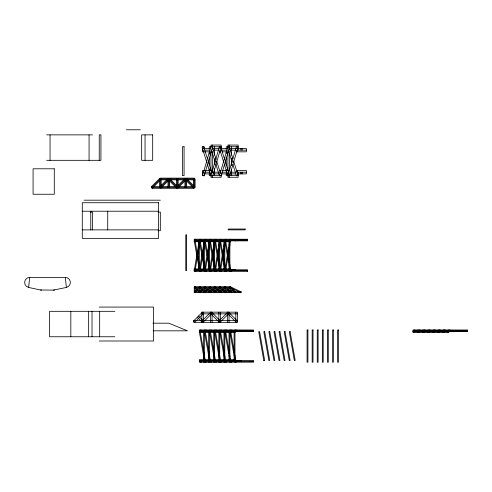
<?xml version="1.0" encoding="UTF-8"?>
<svg xmlns="http://www.w3.org/2000/svg" width="492" height="492" viewBox="0 0 492 492"><rect width="100%" height="100%" fill="white"/><g stroke="black" fill="none" stroke-linecap="round" stroke-linejoin="round"><path stroke-width="0.74" d="M194.254 270.594L194.254 269.745L194.254 270.594L235.545 270.594L235.545 269.745L195.017 269.745M198.713 240.908L198.707 241.757L199.389 241.757L199.389 240.908L194.961 240.902M204.444 331.676L204.444 332.524L199.346 332.518L199.346 329.972L200.195 329.972L200.195 330.821L199.346 330.821L236.652 330.802L236.652 331.651M200.195 361.362L200.195 362.21L199.346 362.21L199.346 359.664L204.444 359.658L204.444 360.507L199.346 360.513L200.877 360.513M200.053 240.902L203.799 240.908L203.799 241.757L204.481 241.757L199.986 241.75M205.146 240.902L208.891 240.908L208.891 241.757L209.574 241.757L205.078 241.75M205.164 331.669L208.817 331.676L208.817 332.524L209.537 332.524L209.537 331.676M213.977 240.908L213.977 241.757L214.66 241.757L214.66 240.908L210.232 240.902M214.629 332.524L214.629 331.676M215.324 240.902L219.069 240.908L219.069 241.757L219.752 241.757L215.256 241.75M210.244 332.518L219.715 332.524L219.715 331.676M220.41 240.902L224.161 240.908L224.155 241.757L224.838 241.757L220.342 241.75M220.434 331.669L224.088 331.676L224.088 332.524L224.807 332.524L224.807 331.676M229.247 240.908L229.247 241.757L229.93 241.757L229.93 240.908L225.502 240.902M229.893 332.524L229.893 331.676M231.56 270.612L231.56 269.764M225.514 332.518L234.985 332.524L234.985 331.676M236.652 361.38L236.652 360.531L199.346 360.513M247.587 270.637L247.587 269.788L230.828 269.776M413.833 332.518L413.114 332.518L413.114 329.972L413.963 329.972L413.963 330.821L413.114 330.821L413.114 331.669L418.926 331.669M417.499 331.676L417.493 332.524L418.926 332.518M418.212 332.524L418.206 331.669L424.012 331.669M422.585 331.676L422.585 332.524L424.012 332.518M423.304 332.524L423.292 331.669L429.104 331.669M427.677 331.676L427.677 332.524L429.104 332.518M428.397 332.524L428.384 331.669L434.196 331.669M432.763 331.676L432.763 332.524L434.196 332.518M433.483 332.524L433.477 331.669L439.282 331.669M437.855 331.676L437.855 332.524L439.282 332.518M438.575 332.524L438.563 331.669L444.374 331.669M442.948 331.676L442.941 332.524L444.374 332.518M443.661 332.524L443.655 331.669L455.18 331.669L455.18 330.821L467.394 330.759L467.4 331.608L448.286 331.633M448.034 331.676L448.034 332.524L448.753 332.524L448.753 331.676M230.73 271.443L230.73 270.594L231.019 271.455L230.736 270.606L247.587 270.551L247.587 271.399L194.254 271.443L194.254 269.745M236.117 361.374L235.816 362.223L235.816 361.374L253.632 361.319L253.626 362.167L230.84 362.21L230.84 361.362M247.31 270.551L247.587 271.399M28.622 287.445L29.686 277.377L65.313 277.377L66.383 287.445L53.437 290.102L40.498 289.991L28.622 287.445A5.092 5.092 0 0 1 29.686 277.377M160.324 178.977L151.844 187.464L195.103 187.464L195.103 178.977L159.476 178.977L159.476 187.464M169.408 179.58L160.921 188.061L159.722 186.862L168.209 178.381L177.889 188.061L186.37 179.58M176.69 186.862L185.17 178.381L194.254 187.464M232.851 289.081L229.881 292.051L230.484 292.648L233.454 289.683M210.521 147.151L212.15 146.641L216.185 159.586M219.008 147.151L220.631 146.641L224.672 159.586M212.655 175.404L211.031 175.908L207.44 164.402M221.136 175.404L219.512 175.908L215.693 163.688M229.616 175.404L227.993 175.908L224.401 164.402M209.53 240.969L210.367 240.84L215.459 269.69L214.623 269.819L209.789 242.451M224.801 240.969L225.637 240.84L230.723 269.69L229.887 269.819L225.059 242.451M219.709 331.737L220.545 331.602L225.637 360.458L224.801 360.587L219.709 331.737L220.545 331.602M263.823 360.587L264.659 360.458L259.567 331.602L258.731 331.737L263.823 360.587L264.659 360.458M230.73 240.902L230.73 239.204L231.019 240.047L247.587 240.096L247.587 239.247L194.254 239.204L194.254 240.902L247.587 240.859L247.587 240.01L194.254 240.053M247.587 239.247L247.587 240.096M230.736 239.198L231.019 240.047M235.816 329.96L253.626 330.015L253.632 330.864L235.816 330.808L236.117 329.96L236.117 330.808L235.816 329.96L230.84 329.972L230.84 330.821L234.647 330.821M467.099 330.015L467.099 330.864M232.987 330.784L234.512 330.784M234.973 330.821L253.626 330.759L253.626 331.608L235.281 331.633M414.645 330.821L413.114 330.821L450.42 330.802L450.42 331.651L413.114 331.669L413.833 331.669M416.939 330.821L418.464 330.815M421.527 330.815L423.052 330.808M426.878 330.808L429.934 330.802M432.228 330.802L433.759 330.802M436.816 330.796L438.341 330.796M442.167 330.79L445.223 330.784M446.754 330.784L449.048 330.784M204.697 331.663L206.228 331.663M219.992 331.645L221.517 331.645M413.114 331.669L414.645 331.669M417.702 331.663L419.996 331.663M423.052 331.657L424.584 331.657M428.409 331.651L429.934 331.651M432.991 331.651L435.285 331.645M438.347 331.645L439.873 331.639M443.698 331.639L445.223 331.633M126.395 129.777L140.38 129.777M46.654 134.87L92.459 134.87M202.489 146.745L204.186 146.745L204.186 148.443M221.154 146.745L209.278 146.745L209.278 149.021M238.116 146.745L226.24 146.745L226.24 149.021M210.804 148.443L202.489 148.443L202.489 151.831L212.667 151.831M212.31 148.443L219.241 148.443M221.382 148.443L227.427 148.443M229.69 148.443L236.664 148.443M237.581 148.443L246.351 148.443L246.351 151.831L236.418 151.831L236.418 150.7M202.489 150.134L203.337 150.134M204.733 150.134L210.047 150.134M213.067 150.134L218.485 150.134M221.382 150.134L227.427 150.134M229.69 150.134L235.736 150.134M236.984 150.134L246.351 150.134M219.457 151.831L220.951 151.831M222.15 151.831L229.635 151.831M46.654 160.318L100.928 160.318L100.946 134.87L99.261 134.87L99.249 160.318M212.667 170.496L202.489 170.496L202.489 175.583L204.186 175.583M219.457 170.496L220.951 170.496M222.452 170.496L229.635 170.496M202.489 172.194L210.047 172.194M211.56 172.194L218.485 172.194M219.457 172.194L220.951 172.194M222.138 172.194L227.427 172.194M230.447 172.194L235.736 172.194M237.249 172.194L246.351 172.194M204.094 173.891L210.804 173.891M213.067 173.891L219.241 173.891M221.382 173.891L227.427 173.891M229.69 173.891L235.908 173.891M237.249 173.891L246.351 173.891L246.351 170.496L236.418 170.496L236.418 172.194M238.116 175.583L226.24 175.583L226.24 173.307M160.324 179.826L194.254 179.826M194.254 186.616L151.844 186.616L151.844 188.307L194.254 188.307L194.254 178.129L160.324 178.129L160.324 187.464L169.408 178.381L177.889 186.862M83.978 200.189L160.324 200.189M82.281 211.216L158.627 211.216M90.337 212.064L92.459 212.064L92.459 229.979M158.043 212.064L160.324 212.064L160.324 230.723L158.043 230.723M82.281 229.875L158.627 229.875M194.9 240.902L194.217 240.902L194.217 241.75L199.389 241.757M203.799 240.908L204.481 240.908M208.891 240.908L209.574 240.908M219.069 240.908L219.752 240.908M224.161 240.908L224.838 240.908M199.986 268.896L204.481 268.896L204.481 269.745M205.078 268.896L209.574 268.896L209.574 269.745M210.164 268.896L214.66 268.896L214.66 269.745M215.324 268.896L219.752 268.896L219.752 269.745M220.342 268.896L224.838 268.896L224.838 269.745M225.434 268.896L229.93 268.896L229.93 269.745M194.961 269.745L198.713 269.745L198.707 268.896M200.053 269.745L203.799 269.745L203.799 268.896M194.9 269.745L194.217 269.745L194.217 268.896L199.389 268.896L199.389 269.745M194.254 287.562L230.73 287.562M194.254 291.799L241.135 291.799L241.135 292.648L194.254 292.648L194.254 286.713L230.73 286.713L230.73 292.648M99.249 307.07L153.535 307.07L153.535 340.999L99.249 340.999M114.796 311.313L49.624 311.313L49.624 336.762L114.796 336.762M201.892 313.859L237.519 313.859M237.519 320.643L193.657 320.643L193.657 322.34L237.519 322.34L237.519 312.162L201.892 312.162L201.892 322.34M152.889 323.189L168.805 323.189L187.47 330.821L153.061 330.821M204.112 330.821L200.299 330.821L200.299 329.972L205.281 329.972L205.281 330.821L204.432 330.821L204.432 329.972M209.198 330.821L205.392 330.821L205.392 329.972L210.373 329.972L210.373 330.821L209.524 330.821L209.524 329.972M213.534 330.821L210.484 330.821L210.484 329.972L215.465 329.972L215.465 330.821L214.617 330.821L214.617 329.972M219.377 330.821L215.57 330.821L215.57 329.972L220.551 329.972L220.551 330.821L219.703 330.821L219.703 329.972M224.469 330.821L220.662 330.821L220.662 329.972L225.643 329.972L225.643 330.821L224.795 330.821L224.795 329.972M229.561 330.821L225.748 330.821L225.748 329.972L230.73 329.972L230.73 330.821L229.881 330.821L229.881 329.972M450.254 330.821L455.18 330.821M199.346 331.669L241.412 331.669L241.412 330.821M199.346 332.518L200.066 332.518M204.444 332.524L203.725 332.524L203.725 331.676L200.078 331.669M215.336 332.518L213.903 332.524L213.909 331.676L210.256 331.669M219.715 332.524L218.995 332.524L218.995 331.676L215.348 331.669M230.607 332.518L229.174 332.524L229.174 331.676L225.527 331.669M234.985 332.524L234.266 332.524L234.266 331.676L230.613 331.669M205.158 359.664L214.629 359.658L214.629 360.507L210.256 360.513M215.336 359.664L219.715 359.658L219.715 360.507L215.348 360.513M220.422 359.664L229.893 359.658L229.893 360.507L225.527 360.513M230.607 359.664L234.985 359.658L234.985 360.507L230.613 360.513M205.164 360.513L209.537 360.507L209.537 359.658M220.434 360.513L224.807 360.507L224.807 359.658M235.354 360.513L241.412 360.513L241.412 361.362L199.346 361.362M210.164 241.75L214.66 241.757M225.434 241.75L229.93 241.757M197.304 270.594L198.829 270.6M202.636 270.6L204.162 270.6M212.544 270.606L214.063 270.612M217.876 270.612L219.401 270.612M227.778 270.618L229.303 270.625M235.397 270.625L247.587 270.551M413.114 332.518L448.753 332.524M220.422 332.518L224.807 332.524M205.158 332.518L209.537 332.524M204.697 360.519L206.228 360.519M219.992 360.538L221.517 360.538M235.281 360.55L253.626 360.574L253.626 361.423L249.807 361.417M232.987 361.399L234.512 361.399M230.736 240.047L245.047 240.09M467.4 330.015L448.741 329.972L448.741 330.821L467.4 330.864M185.17 179.58L193.657 188.061L194.857 186.862L186.37 178.381L176.69 188.061L168.209 179.58M198.497 316.048L203.583 321.141L202.384 322.34L197.298 317.248M232.931 158.867L229.112 146.641L227.488 147.151L227.937 148.584M233.608 161.019L238.097 175.404L236.48 175.908L232.888 164.402M228.393 150.023L232.206 162.249M225.127 161.019L228.94 173.245M219.906 150.023L223.725 162.249M216.64 161.019L220.459 173.245M211.425 150.023L215.244 162.249M207.483 158.867L203.663 146.641L202.04 147.151L206.991 162.963M208.159 161.019L211.972 173.245M220.545 240.834L222.765 253.417M223.024 254.893L225.508 268.952M219.973 242.451L222.322 255.766M222.581 257.242L224.801 269.819M215.459 240.834L220.287 268.208M214.623 240.969L217.23 255.766M217.489 257.242L219.709 269.819M205.275 240.834L207.495 253.417M207.759 254.893L210.238 268.952M204.574 241.707L207.052 255.766M207.44 257.986L209.53 269.819M205.016 268.208L200.189 240.834L199.352 240.969L204.438 269.819M234.266 359.658L234.266 360.507M231.56 240.035L231.56 240.883M229.247 268.896L229.247 269.745M229.174 359.658L229.174 360.507M224.155 268.896L224.161 269.745M224.088 359.658L224.088 360.507M219.069 268.896L219.069 269.745M218.995 359.658L218.995 360.507M213.977 268.896L213.977 269.745M213.903 359.658L213.909 360.507M208.891 268.896L208.891 269.745M208.817 359.658L208.817 360.507M203.725 359.658L203.725 360.507M454.799 330.821L454.799 331.669M445.389 329.972L445.389 330.821M440.297 329.972L440.297 330.821M435.211 329.972L435.211 330.821M430.119 329.972L430.119 330.821M425.033 329.972L425.033 330.821M419.94 329.972L419.94 330.821M414.848 329.972L414.848 330.821M242.113 148.443L242.113 150.134M242.113 172.194L242.113 173.891M241.025 330.821L241.025 331.669M241.025 360.513L241.025 361.362M240.914 148.443L240.914 150.134M240.914 172.194L240.914 173.891M238.116 150.134L238.116 145.048L227.937 145.048L227.937 148.443M238.116 172.194L238.116 177.28L227.937 177.28L227.937 174.07M237.624 150.134L237.624 151.831M237.624 170.496L237.624 172.194M235.822 312.162L235.822 322.34M235.822 361.362L235.822 362.21M235.545 240.053L235.545 240.902M235.164 240.053L235.164 240.902M235.164 269.745L235.164 270.594M234.973 329.972L234.973 358.373M234.973 361.362L234.973 362.21M234.124 332.278L234.124 352.998M234.124 354.535L234.124 359.904M231.621 329.972L231.621 330.821M231.621 361.362L231.621 362.21M231.332 146.745L231.332 155.091M231.332 158.129L231.332 165.718M231.332 169.512L231.332 175.583M230.73 361.362L230.73 362.21L225.748 362.21L225.748 361.362M229.881 239.204L229.881 240.902M229.881 244.579L229.881 266.067M229.881 267.605L229.881 269.142M229.881 270.594L229.881 271.443M229.881 286.713L229.881 292.648M229.881 332.278L229.881 356.835M229.881 358.373L229.881 359.904M229.881 361.362L229.881 362.21M229.635 146.745L229.635 149.021M229.635 153.572L229.635 170.275M229.635 174.07L229.635 175.583M229.137 145.048L229.137 146.745M229.137 175.583L229.137 177.28M229.032 241.51L229.032 245.348M229.032 246.879L229.032 262.999M229.032 264.536L229.032 269.142M229.032 312.162L229.032 322.34M229.032 332.278L229.032 353.766M229.032 355.304L229.032 359.904M228.436 150.134L228.436 151.831M228.436 170.496L228.436 172.194M227.937 152.059L227.937 170.275M227.341 312.162L227.341 322.34M226.529 329.972L226.529 330.821M226.529 361.362L226.529 362.21M226.369 239.204L226.369 240.053M226.369 270.594L226.369 271.443M226.24 152.059L226.24 153.572M226.24 157.372L226.24 165.718M226.24 169.512L226.24 171.032M225.643 239.204L225.613 240.053M225.613 270.594L225.643 271.443M225.643 286.713L225.643 292.648M225.643 361.362L225.643 362.21L220.662 362.21L220.662 361.362M224.795 239.204L224.795 240.053M224.795 243.042L224.795 266.836M224.795 270.594L224.795 271.443M224.795 286.713L224.795 292.648M224.795 332.278L224.795 357.604M224.795 361.362L224.795 362.21M223.946 241.51L223.946 246.879M223.946 249.186L223.946 261.467M223.946 262.999L223.946 269.142M223.946 332.278L223.946 352.229M223.946 353.766L223.946 362.21M221.443 329.972L221.443 330.821M221.443 361.362L221.443 362.21M221.283 239.204L221.283 240.053M221.283 270.594L221.283 271.443M221.154 148.443L221.154 145.048L210.97 145.048L210.97 146.745M220.551 286.713L220.551 292.648M220.551 312.162L220.551 322.34M220.551 361.362L220.551 362.21L215.57 362.21L215.57 361.362M219.703 239.204L219.703 240.053M219.703 243.042L219.703 267.605M219.703 270.594L219.703 271.443M219.703 286.713L219.703 292.648M219.703 332.278L219.703 358.373M219.703 360.673L219.703 362.21M219.457 174.457L219.457 175.583M218.854 241.51L218.854 246.117M218.854 248.417L218.854 262.23M218.854 263.767L218.854 269.142M218.854 312.162L218.854 322.34M218.854 332.278L218.854 352.998M218.854 354.535L218.854 362.21M216.351 329.972L216.351 330.821M216.351 361.362L216.351 362.21M216.191 239.204L216.191 240.053M216.191 270.594L216.191 271.443M215.435 239.204L215.465 240.053M215.435 270.594L215.465 271.443M215.465 286.713L215.465 292.648M215.465 361.362L215.465 362.21L210.484 362.21L210.484 361.362M214.617 239.204L214.617 240.053M214.617 244.579L214.617 266.067M214.617 267.605L214.617 269.142M214.617 270.594L214.617 271.443M214.617 286.713L214.617 292.648M214.617 332.278L214.617 356.835M214.617 358.373L214.617 362.21M214.364 146.745L214.364 155.091M214.364 158.885L214.364 164.199M214.364 168.756L214.364 175.583M213.768 241.51L213.768 248.417M213.768 249.954L213.768 260.698M213.768 262.23L213.768 269.142M213.768 332.278L213.768 350.698M213.768 352.229L213.768 362.21M212.667 146.745L212.667 149.021M212.667 152.815L212.667 171.628M212.175 145.048L212.175 146.745M212.175 175.583L212.175 177.28M212.07 312.162L212.07 322.34M211.468 150.7L211.468 151.831M211.468 170.496L211.468 172.194M211.259 329.972L211.259 330.821M211.259 361.362L211.259 362.21M211.099 239.204L211.099 240.053M211.099 270.594L211.099 271.443M210.97 152.059L210.97 171.032M210.97 175.583L210.97 177.28L221.154 177.28L221.154 175.583L209.278 175.583L209.278 173.307M210.348 239.204L210.373 240.053M210.348 270.594L210.373 271.443M210.373 286.713L210.373 292.648M210.373 312.162L210.373 322.34M210.373 361.362L210.373 362.21L205.392 362.21L205.392 361.362M209.524 239.204L209.524 240.053M209.524 243.042L209.524 266.836M209.524 270.594L209.524 271.443M209.524 286.713L209.524 292.648M209.524 332.278L209.524 357.604M209.524 360.673L209.524 362.21M209.278 152.059L209.278 154.334M209.278 158.129L209.278 164.961M209.278 168.756L209.278 171.032M208.676 241.51L208.676 246.879M208.676 249.186L208.676 261.467M208.676 262.999L208.676 269.142M208.676 332.278L208.676 352.229M208.676 353.766L208.676 362.21M206.173 329.972L206.173 330.821M206.173 361.362L206.173 362.21M206.013 239.204L206.013 240.053M206.013 270.594L206.013 271.443M205.281 286.713L205.281 292.648M205.281 361.362L205.281 362.21L200.299 362.21L200.299 361.362M204.432 239.204L204.432 240.053M204.432 243.042L204.432 267.605M204.432 270.594L204.432 271.443M204.432 286.713L204.432 292.648M204.432 332.278L204.432 358.373M204.432 360.673L204.432 362.21M203.583 241.51L203.583 246.117M203.583 247.648L203.583 262.23M203.583 263.767L203.583 269.142M203.583 312.162L203.583 322.34M203.583 332.278L203.583 352.998M203.583 354.535L203.583 362.21M201.08 329.972L201.08 330.821M201.08 361.362L201.08 362.21M200.921 239.204L200.921 240.053M200.921 270.594L200.921 271.443M200.164 239.204L200.195 240.053M200.195 270.594L200.164 271.443M200.195 286.713L200.195 292.648M199.346 239.204L199.346 240.053M199.346 243.811L199.346 266.067M199.346 267.605L199.346 269.142M199.346 270.594L199.346 271.443M199.346 286.713L199.346 292.648M198.497 241.51L198.497 248.417M198.497 249.954L198.497 260.698M198.497 262.23L198.497 269.142M195.834 239.204L195.834 240.053M195.834 270.594L195.834 271.443M195.078 239.204L195.103 240.053M195.103 269.745L195.103 271.443M195.103 286.713L195.103 292.648M193.405 178.977L193.405 187.464M186.622 178.977L186.622 187.464M185.773 178.977L185.773 187.464M184.924 178.977L184.924 187.464M178.135 178.977L178.135 187.464M177.292 178.977L177.292 187.464M176.443 178.977L176.443 187.464M169.654 178.977L169.654 187.464M168.805 178.977L168.805 187.464M167.957 178.977L167.957 187.464M161.173 178.977L161.173 187.464M145.054 134.87L145.054 160.318M107.73 211.216L107.73 229.875M99.673 311.313L99.673 336.762M92.035 311.313L92.035 336.762M90.762 211.216L90.762 229.875M89.064 134.87L89.064 160.318M88.646 311.313L88.646 336.762M70.83 311.313L70.83 336.762M50.049 134.87L50.049 160.318M54.507 289.991A5.092 5.092 0 0 1 53.437 290.102M41.562 290.102A5.092 5.092 0 0 1 40.498 289.991M65.313 277.377A5.092 5.092 0 0 1 66.383 287.445M199.352 239.985L194.26 270.526L195.096 270.661L200.189 240.127L199.352 239.985M204.438 239.985L199.352 270.526L200.189 270.661L205.275 240.127L204.438 239.985M209.53 239.985L204.438 270.526L205.275 270.661L210.367 240.127L209.53 239.985M214.623 239.985L209.53 270.526L210.367 270.661L215.459 240.127L214.623 239.985M219.709 239.985L214.623 270.526L215.459 270.661L220.545 240.127L219.709 239.985M224.801 239.985L219.709 270.526L220.545 270.661L225.637 240.127L224.801 239.985M229.887 239.985L224.801 270.526L225.637 270.661L230.723 240.127L229.887 239.985M211.007 146.511L202.55 175.435L204.18 175.908L212.636 146.991L211.007 146.511M219.493 146.511L211.031 175.435L212.661 175.908L221.117 146.991L219.493 146.511M227.974 146.511L219.518 175.435L221.142 175.908L229.604 146.991L227.974 146.511M236.455 146.511L227.999 175.435L229.629 175.908L238.085 146.991L236.455 146.511M230.256 286.707L229.893 287.476L240.773 292.648L241.135 291.885L230.256 286.707M159.722 178.381L151.241 186.862L152.44 188.061L160.921 179.58L159.722 178.381M194.857 286.713L194.254 287.31L199.604 292.66L200.201 292.057L194.857 286.713M199.604 286.701L194.254 292.051L194.857 292.648L200.201 287.303L199.604 286.701M199.943 286.713L199.346 287.31L204.69 292.66L205.293 292.057L199.943 286.713M204.69 286.701L199.346 292.051L199.943 292.648L205.293 287.303L204.69 286.701M205.035 286.713L204.432 287.31L209.783 292.66L210.379 292.057L205.035 286.713M209.783 286.701L204.432 292.051L205.035 292.648L210.379 287.303L209.783 286.701M210.127 286.713L209.524 287.31L214.869 292.66L215.471 292.057L210.127 286.713M214.869 286.701L209.524 292.051L210.127 292.648L215.471 287.303L214.869 286.701M215.213 286.713L214.617 287.31L219.961 292.66L220.564 292.057L215.213 286.713M219.961 286.701L214.617 292.051L215.213 292.648L220.564 287.303L219.961 286.701M220.305 286.713L219.703 287.31L225.053 292.66L225.65 292.057L220.305 286.713M225.053 286.701L219.703 292.051L220.305 292.648L225.65 287.303L225.053 286.701M225.391 286.713L224.795 287.31L230.139 292.66L230.742 292.057L225.391 286.713M202.384 312.162L193.657 320.889L194.857 322.094L203.583 313.361L202.384 312.162M230.139 286.701L224.795 292.051L225.391 292.648L230.742 287.303L230.139 286.701M230.484 286.713L229.881 287.31L235.231 292.66L235.828 292.057L230.484 286.713M210.871 312.162L201.892 321.141L203.091 322.34L212.07 313.361L210.871 312.162M211.572 312.162L210.373 313.361L219.352 322.34L220.551 321.141L211.572 312.162M227.833 312.162L218.854 321.141L220.053 322.34L229.032 313.361L227.833 312.162M228.54 312.162L227.341 313.361L236.32 322.34L237.519 321.141L228.54 312.162M195.096 240.84L194.26 240.969L199.352 269.819L200.189 269.69L195.096 240.834M200.189 331.602L199.352 331.737L204.438 360.587L205.275 360.458L200.189 331.602M205.275 331.602L204.438 331.737L209.53 360.587L210.367 360.458L205.275 331.602M210.367 331.602L209.53 331.737L214.623 360.587L215.459 360.458L210.367 331.602M215.459 331.602L214.623 331.737L219.709 360.587L220.545 360.458L215.459 331.602M225.637 331.602L224.801 331.737L229.887 360.587L230.723 360.458L225.637 331.602M230.723 331.602L229.887 331.737L234.979 360.587L235.816 360.458L230.723 331.602M264.659 331.602L263.823 331.737L268.909 360.587L269.745 360.458L264.659 331.602M269.745 331.602L268.909 331.737L274.001 360.587L274.837 360.458L269.745 331.602M274.837 331.602L274.001 331.737L279.087 360.587L279.923 360.458L274.837 331.602M279.93 331.602L279.087 331.737L284.179 360.587L285.016 360.458L279.93 331.602M285.016 331.602L284.179 331.737L289.271 360.587L290.108 360.458L285.016 331.602M290.108 331.602L289.271 331.737L294.357 360.587L295.194 360.458L290.108 331.602M449.885 329.96L449.59 330.821L449.885 329.96M152.686 134.87L141.659 134.87L141.659 160.318L152.686 160.318L152.686 134.87M184.076 146.745L182.378 146.745L182.378 175.583L184.076 175.583L184.076 146.745M54.286 168.799L33.081 168.799L33.081 194.248L54.286 194.248L54.286 168.799M158.627 202.729L82.281 202.729L82.281 238.362L158.627 238.362L158.627 202.729M245.151 229.026L228.19 229.026L228.19 229.875L245.151 229.875L245.151 229.026M186.622 234.967L185.773 234.967L185.773 270.594L186.622 270.594L186.622 234.967M307.924 329.972L307.076 329.972L307.076 362.21L307.924 362.21L307.924 329.972M313.017 329.972L312.168 329.972L312.168 362.21L313.017 362.21L313.017 329.972M318.103 329.972L317.26 329.972L317.26 362.21L318.103 362.21L318.103 329.972M323.195 329.972L322.346 329.972L322.346 362.21L323.195 362.21L323.195 329.972M328.287 329.972L327.438 329.972L327.438 362.21L328.287 362.21L328.287 329.972M333.373 329.972L332.524 329.972L332.524 362.21L333.373 362.21L333.373 329.972M338.465 329.972L337.617 329.972L337.617 362.21L338.465 362.21L338.465 329.972M417.88 329.972L414.073 329.972L414.073 330.821L417.88 330.821L417.88 329.972M419.049 329.972L418.206 329.972L418.206 330.821L419.049 330.821L419.049 329.972M422.966 329.972L419.159 329.972L419.159 330.821L422.966 330.821L422.966 329.972M424.141 329.972L423.292 329.972L423.292 330.821L424.141 330.821L424.141 329.972M428.058 329.972L424.252 329.972L424.252 330.821L428.058 330.821L428.058 329.972M429.233 329.972L428.384 329.972L428.384 330.821L429.233 330.821L429.233 329.972M433.151 329.972L429.338 329.972L429.338 330.821L433.151 330.821L433.151 329.972M434.319 329.972L433.47 329.972L433.47 330.821L434.319 330.821L434.319 329.972M438.237 329.972L434.43 329.972L434.43 330.821L438.237 330.821L438.237 329.972M439.411 329.972L438.563 329.972L438.563 330.821L439.411 330.821L439.411 329.972M443.329 329.972L439.522 329.972L439.522 330.821L443.329 330.821L443.329 329.972M444.497 329.972L443.655 329.972L443.655 330.821L444.497 330.821L444.497 329.972M448.415 329.972L444.608 329.972L444.608 330.821L448.415 330.821L448.415 329.972M220.551 240.053L220.551 239.204L220.527 240.053M220.551 271.443L220.551 270.594L220.527 271.443M205.281 240.053L205.281 239.204L205.256 240.053M205.281 271.443L205.281 270.594L205.256 271.443"/></g></svg>
